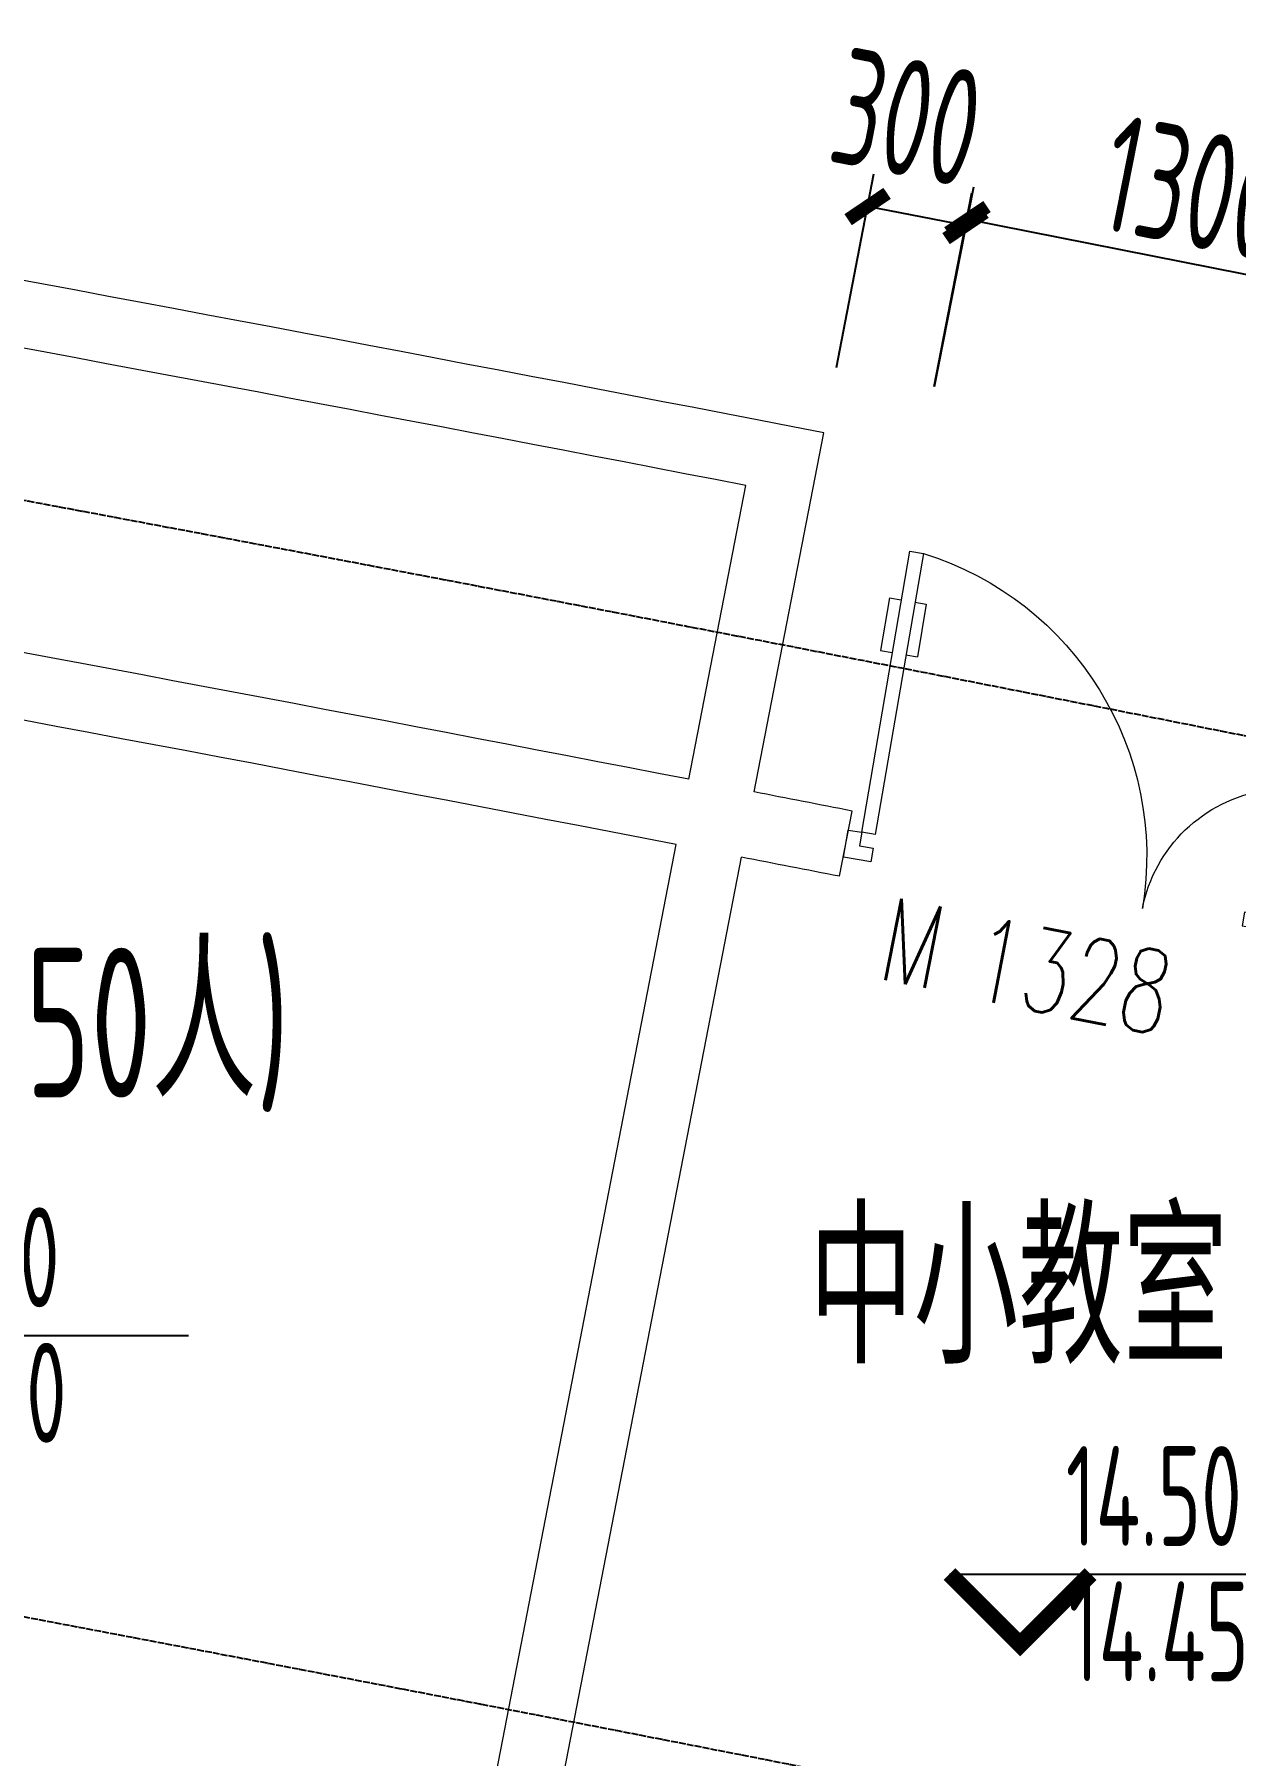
# Model space of a CAD drawing. Header units: millimetres. Extents: x 11677979 to 24947533, y -12764720 to -6308891.
# Drawn here: x 11836878 to 11840491, y -6386631 to -6381455 of the extents above; entities that cross this region are included whole.
import ezdxf
from ezdxf.enums import TextEntityAlignment as Align

# ---------------------------------------------------------------- set-up
doc = ezdxf.new("R2010")
doc.units = ezdxf.units.MM
doc.header["$LTSCALE"] = 10
for name, pattern in [('A2-RG-AXIS$0$CENTER', [2, 1.25, -0.25, 0.25, -0.25]), ('A2-RG-AXIS$0$DOTE', [2.42, 2, -0.2, 0.02, -0.2]), ('A2-RI-F4$0$A2-RG-AXIS$0$CENTER', [2, 1.25, -0.25, 0.25, -0.25]), ('A2-RI-F4$0$A2-RG-AXIS$0$DOTE', [2.42, 2, -0.2, 0.02, -0.2])]:
    doc.linetypes.add(name, pattern=pattern)
for name, color, linetype in [('A2-RB-F4$0$$34$A-DIMS-100', 1, 'Continuous'), ('A2-RG-AXIS$0$A-GRID', 1, 'A2-RG-AXIS$0$CENTER'), ('A2-RI-F4$0$$2$A-SYMB', 4, 'Continuous'), ('A2-RI-F4$0$A-SYMB-AREA', 4, 'Continuous'), ('A2-RI-F4$0$A-SYMB-DOOR', 4, 'Continuous'), ('A2-RI-F4$0$A-SYMB-NAME', 4, 'Continuous'), ('A2-RI-F4$0$A2-RB-F4$0$$34$A-DIMS-100', 1, 'Continuous'), ('A2-RI-F4$0$A2-RG-AXIS$0$A-GRID', 1, 'A2-RI-F4$0$A2-RG-AXIS$0$CENTER')]:
    doc.layers.add(name, color=color, linetype=linetype)
doc.layers.add('A2-RI-F4$0$A-DOOR', color=32, linetype='Continuous', lineweight=5)
doc.layers.add('A2-RI-F4$0$A-WALL', color=7, linetype='Continuous', lineweight=5)
doc.styles.add('A2-RB-F4$0$$0$XD2008', font='hzs.shx', dxfattribs={"width": 0.7, "bigfont": 'hztxt.shx'})
doc.styles.add('A2-RI-F4$0$$0$XD2008', font='hzs.shx', dxfattribs={"width": 0.7, "bigfont": 'hztxt.shx'})
doc.styles.add('A2-RI-F4$0$A2-RB-F4$0$$0$XD2008', font='hzs.shx', dxfattribs={"width": 0.7, "bigfont": 'hztxt.shx'})
doc.styles.add('A2-RI-F4$0$ECADI', font='hzs.shx', dxfattribs={"width": 0.7, "bigfont": 'hztxt.shx'})
doc.styles.add('A2-RI-F4$0$ECADI-TXT', font='simplex.shx', dxfattribs={"bigfont": 'hztxt.shx'})
doc.dimstyles.new('A2-RB-F4$0$$0$XD100$0', dxfattribs={"dimscale": 100, "dimtxt": 3.5, "dimasz": 1, "dimexe": 1, "dimexo": 2, "dimgap": 0.5, "dimtad": 1, "dimdec": 0, "dimdsep": 46, "dimtxsty": 'A2-RB-F4$0$$0$XD2008', "dimblk1": 'A2-RB-F4$0$$20$_ArchTick', "dimblk2": 'A2-RB-F4$0$$20$_ArchTick', "dimsah": 1, "dimcen": 2.5, "dimclrt": 4, "dimaunit": 1, "dimadec": 0, "dimazin": 0, "dimtfac": 1, "dimtdec": 0, "dimtix": 1, "dimtmove": 2, "dimatfit": 3, "dimfxl": 0, "dimtolj": 1, "dimtzin": 0, "dimarcsym": 0})
doc.dimstyles.new('A2-RI-F4$0$A2-RB-F4$0$$0$XD100$0', dxfattribs={"dimscale": 100, "dimtxt": 3.5, "dimasz": 1, "dimexe": 1, "dimexo": 2, "dimgap": 0.5, "dimtad": 1, "dimdec": 0, "dimdsep": 46, "dimtxsty": 'A2-RI-F4$0$A2-RB-F4$0$$0$XD2008', "dimblk1": 'A2-RI-F4$0$A2-RB-F4$0$$20$_ArchTick', "dimblk2": 'A2-RI-F4$0$A2-RB-F4$0$$20$_ArchTick', "dimsah": 1, "dimcen": 2.5, "dimclrt": 4, "dimaunit": 1, "dimadec": 0, "dimazin": 0, "dimtfac": 1, "dimtdec": 0, "dimtix": 1, "dimtmove": 2, "dimatfit": 3, "dimfxl": 0, "dimtolj": 1, "dimtzin": 0, "dimarcsym": 0})

# ---------------------------------------------------------------- blocks, each defined once
blk = doc.blocks.new('A2-RB-F4$0$$20$_ArchTick')
at = {"color": 0, "linetype": 'ByBlock', "const_width": 0.4}
blk.add_lwpolyline([(-0.5, -0.5), (0.5, 0.5)], dxfattribs=at)
blk = doc.blocks.new('*D28')
at = {"layer": 'A2-RB-F4$0$$34$A-DIMS-100', "color": 0, "lineweight": -2, "transparency": 16777216}
blk.add_arc((11779807.1, -6688232.2), 305605.3, 79.028404, 79.7395, dxfattribs=at)
at = {"layer": 'Defpoints', "color": 0, "transparency": 16777216}
for p in [(11836852.5, -6373096.9), (11838808.5, -6383891.3), (11836729, -6387974.8), (11836248.6, -6397095.5), (11829692, -6412654)]:
    blk.add_point(p, dxfattribs=at)
at = {"layer": 'A2-RB-F4$0$$34$A-DIMS-100', "color": 0, "lineweight": -2, "transparency": 16777216, "xscale": 100, "yscale": 100, "zscale": 100}
for p, rotation in [((11834242.7, -6387514.1), 169.7394999170681), ((11837970.7, -6388212.9), 349.0284037375345)]:
    blk.add_blockref('A2-RB-F4$0$$20$_ArchTick', p, dxfattribs=dict(at, rotation=rotation))
at = {"layer": 'A2-RB-F4$0$$34$A-DIMS-100', "color": 4, "transparency": 16777216, "insert": (11836155.4, -6387603.8), "char_height": 350, "attachment_point": 5, "rotation": 349.384, "style": 'A2-RB-F4$0$$0$XD2008'}
blk.add_mtext('\\A1;0°42\'40"', dxfattribs=at)
blk = doc.blocks.new('*D173')
at = {"layer": 'A2-RB-F4$0$$34$A-DIMS-100', "color": 0, "lineweight": -2, "transparency": 16777216}
for p, q in [((11839585.5, -6382514.1), (11839703.9, -6381913.9)), ((11840960, -6382263.8), (11839684.6, -6382012)), ((11840860.9, -6382765.8), (11840979.3, -6382165.7))]:
    blk.add_line(p, q, dxfattribs=at)
at = {"layer": 'Defpoints', "color": 0, "transparency": 16777216}
for p in [(11839684.6, -6382012), (11839546.7, -6382710.3), (11840822.1, -6382962)]:
    blk.add_point(p, dxfattribs=at)
at = {"layer": 'A2-RB-F4$0$$34$A-DIMS-100', "color": 0, "lineweight": -2, "transparency": 16777216, "xscale": 100, "yscale": 100, "zscale": 100}
for p, rotation in [((11839684.6, -6382012), 168.8336682496762), ((11840960, -6382263.8), 348.8336682496761)]:
    blk.add_blockref('A2-RB-F4$0$$20$_ArchTick', p, dxfattribs=dict(at, rotation=rotation))
at = {"layer": 'A2-RB-F4$0$$34$A-DIMS-100', "color": 4, "transparency": 16777216, "insert": (11840365.8, -6381917.2), "char_height": 350, "attachment_point": 5, "rotation": 348.8337, "style": 'A2-RB-F4$0$$0$XD2008'}
blk.add_mtext('\\A1;1300', dxfattribs=at)
blk = doc.blocks.new('*D175')
at = {"layer": 'A2-RB-F4$0$$34$A-DIMS-100', "color": 0, "lineweight": -2, "transparency": 16777216}
for p, q in [((11839290.3, -6382456.8), (11839403.2, -6381874.4)), ((11839584.8, -6382513.9), (11839697.7, -6381931.5)), ((11839678.7, -6382029.7), (11839384.2, -6381972.6))]:
    blk.add_line(p, q, dxfattribs=at)
at = {"layer": 'Defpoints', "color": 0, "transparency": 16777216}
for p in [(11839384.2, -6381972.6), (11839252.2, -6382653.2), (11839546.7, -6382710.3)]:
    blk.add_point(p, dxfattribs=at)
at = {"layer": 'A2-RB-F4$0$$34$A-DIMS-100', "color": 0, "lineweight": -2, "transparency": 16777216, "xscale": 100, "yscale": 100, "zscale": 100}
for p, rotation in [((11839384.2, -6381972.6), 169.0284037372813), ((11839678.7, -6382029.7), 349.0284037372813)]:
    blk.add_blockref('A2-RB-F4$0$$20$_ArchTick', p, dxfattribs=dict(at, rotation=rotation))
at = {"layer": 'A2-RB-F4$0$$34$A-DIMS-100', "color": 4, "transparency": 16777216, "insert": (11839503.1, -6381704.6), "char_height": 350, "attachment_point": 5, "rotation": 349.0284, "style": 'A2-RB-F4$0$$0$XD2008'}
blk.add_mtext('\\A1;300', dxfattribs=at)
blk = doc.blocks.new('A2-RG-AXIS')
at = {"layer": 'A2-RG-AXIS$0$A-GRID', "linetype": 'A2-RG-AXIS$0$DOTE'}
for radius in [316700, 313400, 308700]:
    blk.add_arc((11778730.7, -6694178.7), radius, 75.589285, 95.407644, dxfattribs=at)
blk = doc.blocks.new('A2-RI-F4$0$5erhfh')
at = {"layer": 'A2-RI-F4$0$A-SYMB-AREA', "style": 'A2-RI-F4$0$ECADI', "width": 0.7}
blk.add_attdef('340M2', text='', height=2.5, dxfattribs=at).set_placement((0, 1.25), align=Align.MIDDLE_LEFT)
at = {"layer": 'A2-RI-F4$0$A-SYMB-NAME', "style": 'A2-RI-F4$0$ECADI', "width": 0.7}
blk.add_attdef('CHINESENAME', (-12.292, 3.087), '', height=4.5, dxfattribs=at)
blk = doc.blocks.new('A2-RI-F4$0$SERSRHRHDTRJ')
at = {"layer": 'A2-RI-F4$0$A-DOOR'}
for p, q in [((11800475.4, -6393800), (11800415.4, -6394655.5)), ((11800456.9, -6394658.5), (11800516.9, -6393803.1)), ((11800516.9, -6393803.1), (11800475.4, -6393800)), ((11800431.4, -6393945.8), (11800419.8, -6394105.8)), ((11800466.6, -6393948.4), (11800431.4, -6393945.8)), ((11800543.3, -6393953.9), (11800508.1, -6393951.4)), ((11800543.3, -6393953.9), (11800531.7, -6394113.9)), ((11800455, -6394108.3), (11800419.8, -6394105.8)), ((11800531.7, -6394113.9), (11800496.6, -6394111.3)), ((11799243, -6394573.2), (11799266.1, -6394243.9)), ((11799266.1, -6394243.9), (11799307.6, -6394246.8)), ((11799307.6, -6394246.8), (11799284.6, -6394576.1)), ((11799195.7, -6394653.5), (11799201.5, -6394570.3)), ((11799201.5, -6394570.3), (11799243, -6394573.2)), ((11799243, -6394573.2), (11799240.1, -6394614.8)), ((11799284.6, -6394576.1), (11799243, -6394573.2)), ((11799240.1, -6394614.8), (11799281.7, -6394617.7)), ((11799281.7, -6394617.7), (11799278.8, -6394659.3)), ((11799278.8, -6394659.3), (11799195.7, -6394653.5)), ((11799195.7, -6394653.5), (11799195.7, -6394653.5)), ((11800412.4, -6394697), (11800409.3, -6394738.6)), ((11800453.9, -6394700), (11800412.4, -6394697)), ((11800415.4, -6394655.5), (11800456.9, -6394658.5)), ((11800456.9, -6394658.5), (11800453.9, -6394700)), ((11800498.5, -6394661.5), (11800456.9, -6394658.5)), ((11800492.5, -6394744.6), (11800498.5, -6394661.5)), ((11800409.3, -6394738.6), (11800492.5, -6394744.6)), ((11800492.5, -6394744.6), (11800492.5, -6394744.6))]:
    blk.add_line(p, q, dxfattribs=at)
for centre, radius, start, end in [((11800532.6, -6394751.2), 952.8, 93.441, 175.7216), ((11799135.2, -6394659.8), 447.6, 357.4088, 67.3468)]:
    blk.add_arc(centre, radius, start, end, dxfattribs=at)
blk = doc.blocks.new('A2-RI-F4$0$A2-RB-F4$0$$20$_ArchTick')
at = {"color": 0, "linetype": 'ByBlock', "const_width": 0.4}
blk.add_lwpolyline([(-0.5, -0.5), (0.5, 0.5)], dxfattribs=at)
blk = doc.blocks.new('*D553')
at = {"layer": 'A2-RI-F4$0$A2-RB-F4$0$$34$A-DIMS-100', "color": 0, "lineweight": -2, "transparency": 16777216}
blk.add_arc((11779807.1, -6688232.2), 305605.3, 79.028404, 79.7395, dxfattribs=at)
at = {"layer": 'Defpoints', "color": 0, "transparency": 16777216}
for p in [(11836852.5, -6373096.9), (11838808.5, -6383891.3), (11836729, -6387974.8), (11836248.6, -6397095.5), (11829692, -6412654)]:
    blk.add_point(p, dxfattribs=at)
at = {"layer": 'A2-RI-F4$0$A2-RB-F4$0$$34$A-DIMS-100', "color": 0, "lineweight": -2, "transparency": 16777216, "xscale": 100, "yscale": 100, "zscale": 100}
for p, rotation in [((11834242.7, -6387514.1), 169.7394999170681), ((11837970.7, -6388212.9), 349.0284037375345)]:
    blk.add_blockref('A2-RI-F4$0$A2-RB-F4$0$$20$_ArchTick', p, dxfattribs=dict(at, rotation=rotation))
at = {"layer": 'A2-RI-F4$0$A2-RB-F4$0$$34$A-DIMS-100', "color": 4, "transparency": 16777216, "insert": (11836155.4, -6387603.8), "char_height": 350, "attachment_point": 5, "rotation": 349.384, "style": 'A2-RI-F4$0$A2-RB-F4$0$$0$XD2008'}
blk.add_mtext('\\A1;0°42\'40"', dxfattribs=at)
blk = doc.blocks.new('*D698')
at = {"layer": 'A2-RI-F4$0$A2-RB-F4$0$$34$A-DIMS-100', "color": 0, "lineweight": -2, "transparency": 16777216}
for p, q in [((11839585.5, -6382514.1), (11839703.9, -6381913.9)), ((11840960, -6382263.8), (11839684.6, -6382012)), ((11840860.9, -6382765.8), (11840979.3, -6382165.7))]:
    blk.add_line(p, q, dxfattribs=at)
at = {"layer": 'Defpoints', "color": 0, "transparency": 16777216}
for p in [(11839684.6, -6382012), (11839546.7, -6382710.3), (11840822.1, -6382962)]:
    blk.add_point(p, dxfattribs=at)
at = {"layer": 'A2-RI-F4$0$A2-RB-F4$0$$34$A-DIMS-100', "color": 0, "lineweight": -2, "transparency": 16777216, "xscale": 100, "yscale": 100, "zscale": 100}
for p, rotation in [((11839684.6, -6382012), 168.8336682496762), ((11840960, -6382263.8), 348.8336682496761)]:
    blk.add_blockref('A2-RI-F4$0$A2-RB-F4$0$$20$_ArchTick', p, dxfattribs=dict(at, rotation=rotation))
at = {"layer": 'A2-RI-F4$0$A2-RB-F4$0$$34$A-DIMS-100', "color": 4, "transparency": 16777216, "insert": (11840365.8, -6381917.2), "char_height": 350, "attachment_point": 5, "rotation": 348.8337, "style": 'A2-RI-F4$0$A2-RB-F4$0$$0$XD2008'}
blk.add_mtext('\\A1;1300', dxfattribs=at)
blk = doc.blocks.new('*D700')
at = {"layer": 'A2-RI-F4$0$A2-RB-F4$0$$34$A-DIMS-100', "color": 0, "lineweight": -2, "transparency": 16777216}
for p, q in [((11839290.3, -6382456.8), (11839403.2, -6381874.4)), ((11839584.8, -6382513.9), (11839697.7, -6381931.5)), ((11839678.7, -6382029.7), (11839384.2, -6381972.6))]:
    blk.add_line(p, q, dxfattribs=at)
at = {"layer": 'Defpoints', "color": 0, "transparency": 16777216}
for p in [(11839384.2, -6381972.6), (11839252.2, -6382653.2), (11839546.7, -6382710.3)]:
    blk.add_point(p, dxfattribs=at)
at = {"layer": 'A2-RI-F4$0$A2-RB-F4$0$$34$A-DIMS-100', "color": 0, "lineweight": -2, "transparency": 16777216, "xscale": 100, "yscale": 100, "zscale": 100}
for p, rotation in [((11839384.2, -6381972.6), 169.0284037372813), ((11839678.7, -6382029.7), 349.0284037372813)]:
    blk.add_blockref('A2-RI-F4$0$A2-RB-F4$0$$20$_ArchTick', p, dxfattribs=dict(at, rotation=rotation))
at = {"layer": 'A2-RI-F4$0$A2-RB-F4$0$$34$A-DIMS-100', "color": 4, "transparency": 16777216, "insert": (11839503.1, -6381704.6), "char_height": 350, "attachment_point": 5, "rotation": 349.0284, "style": 'A2-RI-F4$0$A2-RB-F4$0$$0$XD2008'}
blk.add_mtext('\\A1;300', dxfattribs=at)
blk = doc.blocks.new('A2-RI-F4$0$A2-RG-AXIS')
at = {"layer": 'A2-RI-F4$0$A2-RG-AXIS$0$A-GRID', "linetype": 'A2-RI-F4$0$A2-RG-AXIS$0$DOTE'}
for radius in [316700, 313400, 308700]:
    blk.add_arc((11778730.7, -6694178.7), radius, 75.589285, 95.407644, dxfattribs=at)
blk = doc.blocks.new('A2-RI-F4$0$ECADI-TAG-DOOR')
blk = doc.blocks.new('A2-RI-F4$0$$2$ECADI-TAG-HGHT（国标）')
at = {"color": 1}
blk.add_line((-2.121, 2.121), (11.768, 2.121), dxfattribs=at)
at = {"color": 1, "const_width": 0.5}
blk.add_lwpolyline([(-2.121, 2.121), (0, 0), (2.121, 2.121)], dxfattribs=at)
at = {"style": 'A2-RI-F4$0$$0$XD2008', "width": 0.7}
blk.add_attdef('FL', text='', height=3, dxfattribs=at).set_placement((-2.689, 2.967), align=Align.RIGHT)
for tag, p in [('F.F.L.', (2.284, 2.967)), ('T.O.S.', (2.284, -1.104))]:
    blk.add_attdef(tag, p, '', height=3, dxfattribs=at)
blk = doc.blocks.new('A2-RB-F4')
at = {"layer": 'A2-RB-F4$0$$34$A-DIMS-100'}
dim = blk.add_angular_dim_2l(base=(11836728.9832, -6387974.8196), line1=((11829691.9532, -6412654.0008), (11836852.5309, -6373096.8884)), line2=((11836248.6189, -6397095.4843), (11838808.4534, -6383891.333)), dimstyle='A2-RB-F4$0$$0$XD100$0', override={"dimadec": 4}, dxfattribs=at)
dim.commit()
dim.dimension.update_dxf_attribs({"geometry": '*D28', "text_midpoint": (11836155.3729, -6387603.8079)})
dim = blk.add_linear_dim(base=(11839384.2, -6381972.6), p1=(11839546.7, -6382710.3), p2=(11839252.2, -6382653.2), angle=169.0284, dimstyle='A2-RB-F4$0$$0$XD100$0', dxfattribs=at)
dim.commit()
dim.dimension.update_dxf_attribs({"geometry": '*D175', "text_midpoint": (11839503.1, -6381704.6), "dimtype": 129})
dim = blk.add_aligned_dim(p1=(11840822.1, -6382962), p2=(11839546.7, -6382710.3), distance=-711.7, dimstyle='A2-RB-F4$0$$0$XD100$0', dxfattribs=at)
dim.commit()
dim.dimension.update_dxf_attribs({"geometry": '*D173', "text_midpoint": (11840365.8, -6381917.2)})
blk = doc.blocks.new('A2-RI-F4$0$A2-RB-F4')
at = {"layer": 'A2-RI-F4$0$A2-RB-F4$0$$34$A-DIMS-100'}
dim = blk.add_angular_dim_2l(base=(11836728.9832, -6387974.8196), line1=((11829691.9532, -6412654.0008), (11836852.5309, -6373096.8884)), line2=((11836248.6189, -6397095.4843), (11838808.4534, -6383891.333)), dimstyle='A2-RI-F4$0$A2-RB-F4$0$$0$XD100$0', override={"dimadec": 4}, dxfattribs=at)
dim.commit()
dim.dimension.update_dxf_attribs({"geometry": '*D553', "text_midpoint": (11836155.3729, -6387603.8079)})
dim = blk.add_linear_dim(base=(11839384.2, -6381972.6), p1=(11839546.7, -6382710.3), p2=(11839252.2, -6382653.2), angle=169.0284, dimstyle='A2-RI-F4$0$A2-RB-F4$0$$0$XD100$0', dxfattribs=at)
dim.commit()
dim.dimension.update_dxf_attribs({"geometry": '*D700', "text_midpoint": (11839503.1, -6381704.6), "dimtype": 129})
dim = blk.add_aligned_dim(p1=(11840822.1, -6382962), p2=(11839546.7, -6382710.3), distance=-711.7, dimstyle='A2-RI-F4$0$A2-RB-F4$0$$0$XD100$0', dxfattribs=at)
dim.commit()
dim.dimension.update_dxf_attribs({"geometry": '*D698', "text_midpoint": (11840365.8, -6381917.2)})
blk = doc.blocks.new('A2-RI-F4')
at = {"layer": 'A2-RI-F4$0$A-WALL'}
for p, q in [((11839042.9, -6383733.1), (11839252.2, -6382653.2)), ((11838846.5, -6383695), (11839017.8, -6382811.4)), ((11839299.3, -6383986.8), (11839337.3, -6383790.4)), ((11836248.6, -6397095.5), (11838808.5, -6383891.3)), ((11836445, -6397133.6), (11839004.8, -6383929.4))]:
    blk.add_line(p, q, dxfattribs=at)
for radius, start, end in [(317355.7, 79.005858, 80.155981), (317155.7, 79.041975, 80.11985), (316255.7, 79.042014, 80.119747), (316055.7, 79.042022, 80.201344), (316255.7, 78.951429, 79.00578), (316055.7, 78.95138, 79.005765)]:
    blk.add_arc((11778729.7, -6694184.3), radius, start, end, dxfattribs=at)
for name in ['A2-RI-F4$0$A2-RG-AXIS', 'A2-RI-F4$0$A2-RB-F4']:
    blk.add_blockref(name, (0, 0))
ref = blk.add_blockref('A2-RI-F4$0$5erhfh', (11838257.3, -6385513.8), dxfattribs=dict(xscale=100, yscale=100, zscale=100))
ref.add_attrib('CHINESENAME', '中小教室 (50人)', (11835320.6, -6384651.7), dxfattribs={"layer": 'A2-RI-F4$0$A-SYMB-NAME', "height": 450, "style": 'A2-RI-F4$0$ECADI', "width": 0.7})
ref = blk.add_blockref('A2-RI-F4$0$5erhfh', (11842144.4, -6386314), dxfattribs=dict(xscale=100, yscale=100, zscale=100))
ref.add_attrib('CHINESENAME', '中小教室 (50人)', (11839207.6, -6385451.9), dxfattribs={"layer": 'A2-RI-F4$0$A-SYMB-NAME', "height": 450, "style": 'A2-RI-F4$0$ECADI', "width": 0.7})
at = {"layer": 'A2-RI-F4$0$$2$A-SYMB'}
ref = blk.add_blockref('A2-RI-F4$0$$2$ECADI-TAG-HGHT（国标）', (11836164.4, -6385579.3), dxfattribs=dict(at, xscale=100, yscale=100, zscale=100))
ref.add_attrib('F.F.L.', '14.500', (11836302, -6385282.5), dxfattribs={"layer": '0', "height": 300, "style": 'A2-RI-F4$0$$0$XD2008', "width": 0.7})
ref.add_attrib('T.O.S.', '14.450', (11836311.2, -6385689.7), dxfattribs={"layer": '0', "height": 300, "style": 'A2-RI-F4$0$$0$XD2008', "width": 0.7})
ref = blk.add_blockref('A2-RI-F4$0$$2$ECADI-TAG-HGHT（国标）', (11839842.7, -6386297.1), dxfattribs=dict(at, xscale=100, yscale=100, zscale=100))
ref.add_attrib('F.F.L.', '14.500', (11839980.3, -6386000.3), dxfattribs={"layer": '0', "height": 300, "style": 'A2-RI-F4$0$$0$XD2008', "width": 0.7})
ref.add_attrib('T.O.S.', '14.450', (11839989.5, -6386407.5), dxfattribs={"layer": '0', "height": 300, "style": 'A2-RI-F4$0$$0$XD2008', "width": 0.7})
at = {"layer": 'A2-RI-F4$0$A-DOOR', "xscale": -1, "rotation": 346.2355354406954}
blk.add_blockref('A2-RI-F4$0$SERSRHRHDTRJ', (24822426.3, -2980533.3), dxfattribs=at)
at = {"layer": 'A2-RI-F4$0$A-SYMB-DOOR'}
ref = blk.add_blockref('A2-RI-F4$0$ECADI-TAG-DOOR', (11839671, -6385087.3, -333.3), dxfattribs=dict(at, xscale=100.0000000002903, yscale=100.0000000002903, zscale=100.0000000002903, rotation=348.9357795896851))
ref.add_attrib('门窗主编号1', 'M', dxfattribs={"height": 250, "rotation": 348.9358, "style": 'A2-RI-F4$0$ECADI-TXT', "width": 0.7}).set_placement((11839585.1, -6384328.3, -333.3), align=Align.RIGHT)
ref.add_attrib('门窗主编号2', '1328', (11839681.4, -6384351.5), dxfattribs={"height": 250, "rotation": 348.9358, "style": 'A2-RI-F4$0$ECADI-TXT', "width": 0.7})

msp = doc.modelspace()

# ---------------------------------------------------------------- block references
for name in ['A2-RI-F4', 'A2-RG-AXIS', 'A2-RB-F4']:
    msp.add_blockref(name, (0, 0))

doc.saveas('drawing.dxf')
